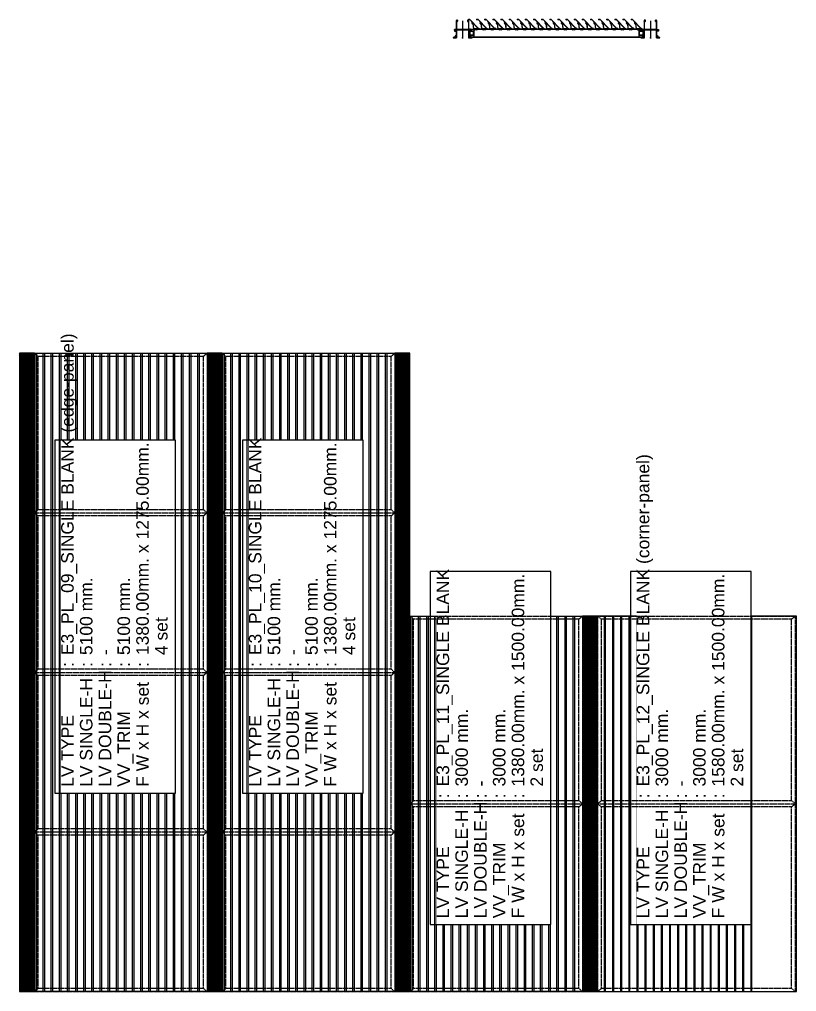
# Model space of a CAD drawing. Header units: millimetres. Extents: x -25371 to 2282244, y -90657 to 147824.
# Drawn here: x 1528975 to 1535185, y 19902 to 27669 of the extents above; entities that cross this region are included whole.
import ezdxf

# ---------------------------------------------------------------- set-up
doc = ezdxf.new("R2010")
doc.units = ezdxf.units.MM
doc.set_wipeout_variables(frame=1)
doc.linetypes.add('CENTER', pattern=[50.8, 31.75, -6.35, 6.35, -6.35])
doc.linetypes.add('TA_HL_001.00000', pattern=[6.5, 3.55, -2.95])
for name, color, linetype in [('000 - ESTIMATE_ASPG_MAIN_COLOR_6', 7, 'Continuous'), ('000 - ESTIMATE_ASPG_TEXT_COLOR_1', 7, 'Continuous'), ('000 - ESTIMATE_ASPG_WIPEOUT_', 7, 'Continuous'), ('000_AREA_ASPG_AREA_HATCH_', 7, 'Continuous'), ('000_AREA_ASPG_AREA_MAIN_COLOR_1', 7, 'Continuous'), ('010 - ASPG_ACCESSORIES_MAIN_COLOR_1', 7, 'Continuous'), ('010 - ASPG_EXTR_MAIN_COLOR_2', 7, 'Continuous'), ('010 - ASPG_EXTR_WIPEOUT_', 7, 'Continuous'), ('010 - ASPG_FASTERN_MAIN_COLOR_1', 7, 'Continuous'), ('010 - ASPG_FRAMING_CUT_COLOR_4', 7, 'Continuous'), ('010 - ASPG_FRAMING_HATCH_', 7, 'Continuous'), ('010 - ASPG_FRAMING_MAIN_COLOR_1', 7, 'Continuous'), ('010 - ASPG_FRAMING_MAIN_COLOR_2', 7, 'Continuous'), ('010 - ASPG_FRAMING_SUB_COLOR_2', 7, 'Continuous'), ('010 - ASPG_FRAMING_WIPEOUT_', 7, 'Continuous'), ('BOLT & SCREW', 7, 'Continuous')]:
    doc.layers.add(name, color=color, linetype=linetype)
for name, color, linetype, plot in [('010 - ASPG_EXTR_DEF_SUB', 7, 'Continuous', False), ('010 - ASPG_FASTERN_DEF_SUB', 7, 'Continuous', False), ('010 - ASPG_FRAMING_DEF_SUB', 7, 'Continuous', False)]:
    doc.layers.add(name, color=color, linetype=linetype, plot=plot)
doc.layers.add('12-GRID', color=7, linetype='CENTER', lineweight=13)
doc.layers.add('SCREW', color=7, linetype='Continuous', lineweight=5)
doc.styles.add('_Arial', font='arial.ttf')
pattern_1 = [(270, (1257419.24324, -520041.6224), (0.65495992507, -1.1344238721), [0.7562825814, -1.5125651628]), (30, (1257419.24324, -520041.6224), (0.65495992936, 1.1344238696), [0.7562825814, -1.5125651628]), (330, (1257419.24324, -520041.6224), (1.30991985442, -2.48e-09), [-1.5125651628, 0.7562825814])]
pattern_2 = [(315, (1257419.4929, -520021.6224), (1.3369313545, 1.3369313545), []), (45, (1257419.4929, -520021.6224), (-1.3369313545, 1.3369313545), [])]
pattern_3 = [(270, (1257419.4425, -520043.9224), (0.65495992507, -1.1344238721), [0.7562825814, -1.5125651628]), (30, (1257419.4425, -520043.9224), (0.65495992936, 1.1344238696), [0.7562825814, -1.5125651628]), (330, (1257419.4425, -520043.9224), (1.30991985442, -2.48e-09), [-1.5125651628, 0.7562825814])]
pattern_4 = [(315, (1257419.1929, -520023.9224), (1.3369313545, 1.3369313545), []), (45, (1257419.1929, -520023.9224), (-1.3369313545, 1.3369313545), [])]

# ---------------------------------------------------------------- blocks, each defined once
blk = doc.blocks.new('*U238')
at = {"color": 7}
blk.add_wipeout([(50, 0), (1650, 0), (1650, 3000), (50, 3000)], dxfattribs=at).dxf.layer = '010 - ASPG_EXTR_WIPEOUT_'
at = {"layer": '010 - ASPG_EXTR_MAIN_COLOR_2', "color": 7}
for points in [[(113.5, 0), (123.8, 0), (123.8, 3000), (113.5, 3000)], [(178.5, 0), (188.8, 0), (188.8, 3000), (178.5, 3000)], [(243.5, 0), (253.8, 0), (253.8, 3000), (243.5, 3000)], [(308.5, 0), (318.8, 0), (318.8, 3000), (308.5, 3000)], [(373.5, 0), (383.8, 0), (383.8, 3000), (373.5, 3000)], [(438.5, 0), (448.8, 0), (448.8, 3000), (438.5, 3000)], [(503.5, 0), (513.8, 0), (513.8, 3000), (503.5, 3000)], [(568.5, 0), (578.8, 0), (578.8, 3000), (568.5, 3000)], [(633.5, 0), (643.8, 0), (643.8, 3000), (633.5, 3000)], [(698.5, 0), (708.8, 0), (708.8, 3000), (698.5, 3000)], [(763.5, 0), (773.8, 0), (773.8, 3000), (763.5, 3000)], [(828.5, 0), (838.8, 0), (838.8, 3000), (828.5, 3000)], [(893.5, 0), (903.8, 0), (903.8, 3000), (893.5, 3000)], [(958.5, 0), (968.8, 0), (968.8, 3000), (958.5, 3000)], [(1023.5, 0), (1033.8, 0), (1033.8, 3000), (1023.5, 3000)], [(1088.5, 0), (1098.8, 0), (1098.8, 3000), (1088.5, 3000)], [(1153.5, 0), (1163.8, 0), (1163.8, 3000), (1153.5, 3000)], [(1218.5, 0), (1228.8, 0), (1228.8, 3000), (1218.5, 3000)], [(1283.5, 0), (1293.8, 0), (1293.8, 3000), (1283.5, 3000)]]:
    blk.add_lwpolyline(points, close=True, dxfattribs=at)
at = {"layer": '010 - ASPG_FRAMING_SUB_COLOR_2', "color": 7}
blk.add_lwpolyline([(50, 0), (1650, 0), (1650, 3000), (50, 3000)], close=True, dxfattribs=at)
at = {"color": 7}
blk.add_wipeout([(-50, 0), (50, 0), (50, 3000), (-50, 3000)], dxfattribs=at).dxf.layer = '010 - ASPG_EXTR_WIPEOUT_'
at = {"layer": '010 - ASPG_EXTR_MAIN_COLOR_2', "color": 7}
blk.add_lwpolyline([(48.5, 0), (58.8, 0), (58.8, 3000), (48.5, 3000)], close=True, dxfattribs=at)
at = {"layer": '010 - ASPG_FRAMING_MAIN_COLOR_1', "color": 7}
for points in [[(-50, 0), (-40, 0), (-40, 3000), (-50, 3000)], [(40, 0), (50, 0), (50, 3000), (40, 3000)]]:
    blk.add_lwpolyline(points, close=True, dxfattribs=at)
at = {"layer": '010 - ASPG_FRAMING_SUB_COLOR_2', "color": 7}
blk.add_lwpolyline([(-50, 0), (50, 0), (50, 3000), (-50, 3000)], close=True, dxfattribs=at)
blk = doc.blocks.new('*U278')
at = {"layer": '010 - ASPG_FRAMING_MAIN_COLOR_1', "color": 7, "linetype": 'ByBlock'}
for points in [[(0, 0), (0, 1580), (25, 1550), (25, 30), (0, 0)], [(1500, 1580), (0, 1580), (25, 1550), (1475, 1550)], [(1500, 0), (1500, 1580), (1475, 1550), (1475, 30), (1500, 0)], [(25, 30), (1475, 30), (1500, 0), (0, 0), (25, 30)]]:
    blk.add_lwpolyline(points, close=True, dxfattribs=at)
blk = doc.blocks.new('*U2483')
at = {"layer": '12-GRID', "color": 7, "linetype": 'CENTER'}
for p, q in [((0, -6.2), (0, 2.2)), ((-4.2, -2), (4.2, -2))]:
    blk.add_line(p, q, dxfattribs=at)
at = {"layer": 'BOLT & SCREW', "color": 7}
for p, q in [((-0.6, -1.8), (-1.8, -1.6)), ((-0.6, -2.2), (-1.8, -2.4)), ((-0.5, -1.8), (-0.9, -1.6)), ((-0.5, -2.2), (-0.9, -2.4)), ((-0.2, -1.4), (-0.4, -0.2)), ((-0.2, -1.5), (-0.4, -1.1)), ((-0.2, -2.5), (-0.4, -2.9)), ((-0.2, -2.6), (-0.4, -3.8)), ((0.2, -1.4), (0.4, -0.2)), ((0.2, -1.5), (0.4, -1.1)), ((0.4, -2.9), (0.2, -2.5)), ((0.2, -2.6), (0.4, -3.8)), ((0.5, -1.8), (0.9, -1.6)), ((0.5, -2.2), (0.9, -2.4)), ((0.6, -1.8), (1.8, -1.6)), ((0.6, -2.2), (1.8, -2.4))]:
    blk.add_line(p, q, dxfattribs=at)
for points in [[(-1.8, -1.6), (-0.9, -1.6, 0.414214), (-0.4, -1.1), (-0.4, -0.2), (0.4, -0.2), (0.4, -1.1, 0.414214), (0.9, -1.6), (1.8, -1.6), (1.8, -2.4), (0.9, -2.4, 0.414214), (0.4, -2.9), (0.4, -3.8), (-0.4, -3.8), (-0.4, -2.9, 0.414214), (-0.9, -2.4), (-1.8, -2.4)], [(0.2, -2.5, -0.414214), (0.5, -2.2), (0.6, -2.2), (0.6, -1.8), (0.5, -1.8, -0.414214), (0.2, -1.5), (0.2, -1.4), (-0.2, -1.4), (-0.2, -1.5, -0.414214), (-0.5, -1.8), (-0.6, -1.8), (-0.6, -2.2), (-0.5, -2.2, -0.414214), (-0.2, -2.5), (-0.2, -2.6), (0.2, -2.6)]]:
    blk.add_lwpolyline(points, format="xyb", close=True, dxfattribs=at)
blk.add_circle((0, -2), 3.5, dxfattribs=at)
blk = doc.blocks.new('000_ASPG_TYP_FILES_20260218-010703_FRAME_EXTR_')
at = {"layer": '010 - ASPG_FRAMING_HATCH_'}
h = blk.add_hatch(dxfattribs=at)
h.set_pattern_fill('ANSI32', scale=0.1, angle=180)
edge = h.paths.add_edge_path()
edge.add_line((2, 16), (2, 2))
edge.add_line((2, 2), (39.7, 2))
edge.add_arc((39.7, 1.7), 0.3, 0, 90, ccw=False)
edge.add_line((40, 1.7), (40, 0.3))
edge.add_arc((39.7, 0.3), 0.3, -90, 0, ccw=False)
edge.add_line((39.7, 0), (0.3, 0))
edge.add_arc((0.3, 0.3), 0.3, 180, 270, ccw=False)
edge.add_line((0, 0.3), (0, 17.7))
edge.add_arc((0.3, 17.7), 0.3, 90, 180, ccw=False)
edge.add_line((0.3, 18), (22.6, 18))
edge.add_arc((22.6, 18.5), 0.5, 270, 380.20955)
edge.add_arc((26.2, 19.8), 3.35, 182.06379, 200.20955, ccw=False)
edge.add_arc((23.6, 19.7), 0.76, 2.06379, 182.06379, ccw=False)
edge.add_arc((26.2, 19.8), 1.83, 182.06379, 447.93621)
edge.add_arc((26.3, 22.4), 0.76, 87.93621, 267.93621, ccw=False)
edge.add_arc((26.2, 19.8), 3.35, 69.79045, 87.93621, ccw=False)
edge.add_arc((27.5, 23.4), 0.5, 249.79045, 360)
edge.add_line((28, 23.4), (28, 26.7))
edge.add_line((28, 26.7), (28.5, 27.2))
edge.add_line((28.5, 27.2), (28, 27.7))
edge.add_line((28, 27.7), (28, 38.6))
edge.add_line((28, 38.6), (28.5, 39.1))
edge.add_line((28.5, 39.1), (28, 39.6))
edge.add_line((28, 39.6), (28, 42.9))
edge.add_arc((27.5, 42.9), 0.5, 0, 110.20955)
edge.add_arc((26.2, 46.5), 3.35, 272.06379, 290.20955, ccw=False)
edge.add_arc((26.3, 43.9), 0.76, 92.06379, 272.06379, ccw=False)
edge.add_arc((26.2, 46.5), 1.83, 272.06379, 537.93621)
edge.add_arc((23.6, 46.6), 0.76, 177.93621, 357.93621, ccw=False)
edge.add_arc((26.2, 46.5), 3.35, 159.79045, 177.93621, ccw=False)
edge.add_arc((22.6, 47.8), 0.5, 339.79045, 450)
edge.add_line((22.6, 48.3), (0.3, 48.3))
edge.add_arc((0.3, 48.6), 0.3, 180, 270, ccw=False)
edge.add_line((0, 48.6), (0, 60))
edge.add_arc((0.3, 60), 0.3, 90, 180, ccw=False)
edge.add_line((0.3, 60.3), (5, 60.3))
edge.add_line((5, 60.3), (5, 65))
edge.add_arc((5.3, 65), 0.3, 90, 180, ccw=False)
edge.add_line((5.3, 65.3), (30, 65.3))
edge.add_line((30, 65.3), (30, 63.6))
edge.add_arc((29.7, 63.6), 0.3, -90, 0, ccw=False)
edge.add_line((29.7, 63.3), (7.3, 63.3))
edge.add_arc((7.3, 63), 0.3, 90, 180)
edge.add_line((7, 63), (7, 58.3))
edge.add_line((7, 58.3), (2.3, 58.3))
edge.add_arc((2.3, 58), 0.3, 90, 180)
edge.add_line((2, 58), (2, 50.6))
edge.add_arc((2.3, 50.6), 0.3, 180, 270)
edge.add_line((2.3, 50.3), (29.7, 50.3))
edge.add_arc((29.7, 50), 0.3, 0, 90, ccw=False)
edge.add_line((30, 50), (30, 26.7))
edge.add_line((30, 26.7), (30, 16.3))
edge.add_arc((29.7, 16.3), 0.3, -90, 0, ccw=False)
edge.add_line((29.7, 16), (2, 16))
at = {"layer": '010 - ASPG_FRAMING_CUT_COLOR_4', "color": 7}
blk.add_lwpolyline([(2, 16), (2, 2), (39.7, 2, -0.414214), (40, 1.7), (40, 0.3, -0.414214), (39.7, 0), (0.3, 0, -0.414214), (0, 0.3), (0, 17.7, -0.414214), (0.3, 18), (22.6, 18, 0.52173), (23, 18.7, -0.079342), (22.8, 19.7, -1), (24.3, 19.8, 2.296346), (26.2, 21.7, -1), (26.3, 23.2, -0.079342), (27.3, 23, 0.52173), (28, 23.4), (28, 26.7), (28.5, 27.2), (28, 27.7), (28, 38.6), (28.5, 39.1), (28, 39.6), (28, 42.9, 0.52173), (27.3, 43.3, -0.079342), (26.3, 43.1, -1), (26.2, 44.6, 2.296346), (24.3, 46.5, -1), (22.8, 46.6, -0.079342), (23, 47.6, 0.52173), (22.6, 48.3), (0.3, 48.3, -0.414214), (0, 48.6), (0, 60, -0.414214), (0.3, 60.3), (5, 60.3), (5, 65, -0.414214), (5.3, 65.3), (30, 65.3), (30, 63.6, -0.414214), (29.7, 63.3), (7.3, 63.3, 0.414214), (7, 63), (7, 58.3), (2.3, 58.3, 0.414214), (2, 58), (2, 50.6, 0.414214), (2.3, 50.3), (29.7, 50.3, -0.414214), (30, 50), (30, 26.7), (30, 16.3, -0.414214), (29.7, 16)], format="xyb", close=True, dxfattribs=at)
at = {"color": 7}
for p in [(26.2, 48.5), (26.2, 21.8)]:
    blk.add_blockref('*U2483', p, dxfattribs=at)
blk = doc.blocks.new('*U2490')
at = {"layer": '010 - ASPG_FRAMING_HATCH_', "transparency": 33554585}
h = blk.add_hatch(dxfattribs=at)
h.set_pattern_fill('ANSI32', scale=0.25)
edge = h.paths.add_edge_path()
edge.add_line((2, -50), (2, -75))
edge.add_line((2, -75), (0, -75))
edge.add_line((0, -75), (0, -49))
edge.add_arc((1, -49), 1, 90, 180, ccw=False)
edge.add_line((1, -48), (63, -48))
edge.add_arc((63, -47), 1, 270, 360)
edge.add_line((64, -47), (64, 47))
edge.add_arc((63, 47), 1, 0, 90)
edge.add_line((63, 48), (1, 48))
edge.add_arc((1, 49), 1, 180, 270, ccw=False)
edge.add_line((0, 49), (0, 75))
edge.add_line((0, 75), (2, 75))
edge.add_line((2, 75), (2, 50))
edge.add_line((2, 50), (141, 50))
edge.add_line((141, 50), (141, 41))
edge.add_arc((140, 41), 1, 270, 360, ccw=False)
edge.add_line((140, 40), (132, 40))
edge.add_arc((132, 41), 1, 180, 270, ccw=False)
edge.add_line((131, 41), (131, 47))
edge.add_arc((130, 47), 1, 0, 90)
edge.add_line((130, 48), (67, 48))
edge.add_arc((67, 47), 1, 90, 180)
edge.add_line((66, 47), (66, -47))
edge.add_arc((67, -47), 1, 180, 270)
edge.add_line((67, -48), (130, -48))
edge.add_arc((130, -47), 1, 270, 360)
edge.add_line((131, -47), (131, -41))
edge.add_arc((132, -41), 1, 90, 180, ccw=False)
edge.add_line((132, -40), (140, -40))
edge.add_arc((140, -41), 1, 0, 90, ccw=False)
edge.add_line((141, -41), (141, -50))
edge.add_line((141, -50), (2, -50))
h.paths.add_polyline_path([(139, 48), (139, 42), (133, 42), (133, 48)], flags=16)
h.paths.add_polyline_path([(139, -48), (139, -42), (133, -42), (133, -48)], flags=16)
at = {"layer": '010 - ASPG_FRAMING_HATCH_'}
h = blk.add_hatch(dxfattribs=at)
h.set_pattern_fill('ANSI37', scale=0.595498, angle=-90)
h.set_pattern_definition(pattern_4)
edge = h.paths.add_edge_path()
edge.add_ellipse((11.5, 55), major_axis=(0, -5), ratio=0.644482, start_angle=180, end_angle=360, ccw=False)
edge.add_line((11.5, 60), (2, 60))
edge.add_arc((-7.9, 55), 11.1, -26.79627, 26.79627, ccw=False)
edge.add_line((2, 50), (11.5, 50))
h = blk.add_hatch(dxfattribs=at)
h.set_pattern_fill('HONEY', scale=0.238199, angle=-90)
h.set_pattern_definition(pattern_3)
edge = h.paths.add_edge_path()
edge.add_ellipse((11.8, 55), major_axis=(0, -5), ratio=0.644482, start_angle=0, end_angle=360, ccw=False)
h = blk.add_hatch(dxfattribs=at)
h.set_pattern_fill('HONEY', scale=0.238199, angle=-90)
h.set_pattern_definition(pattern_1)
edge = h.paths.add_edge_path()
edge.add_ellipse((57.5, 55), major_axis=(0, -5), ratio=0.644482, start_angle=0, end_angle=360)
h = blk.add_hatch(dxfattribs=at)
h.set_pattern_fill('ANSI37', scale=0.595498, angle=-90)
h.set_pattern_definition(pattern_2)
edge = h.paths.add_edge_path()
edge.add_ellipse((57.8, 55), major_axis=(0, -5), ratio=0.644482, start_angle=0, end_angle=180)
edge.add_line((57.8, 60), (62, 60))
edge.add_arc((62, 60.3), 0.3, -90, 0)
edge.add_line((62.3, 60.3), (62.3, 61))
edge.add_line((62.3, 61), (61.8, 61.5))
edge.add_line((61.8, 61.5), (62.3, 62))
edge.add_line((62.3, 62), (61.8, 62.5))
edge.add_line((61.8, 62.5), (62.3, 63))
edge.add_line((62.3, 63), (61.8, 63.5))
edge.add_line((61.8, 63.5), (62.3, 64))
edge.add_line((62.3, 64), (62.3, 65))
edge.add_line((62.3, 65), (63.3, 65))
edge.add_line((63.3, 65), (63.8, 65.5))
edge.add_line((63.8, 65.5), (64.3, 65))
edge.add_line((64.3, 65), (64.8, 65.5))
edge.add_line((64.8, 65.5), (65.3, 65))
edge.add_line((65.3, 65), (65.8, 65.5))
edge.add_line((65.8, 65.5), (66.3, 65))
edge.add_line((66.3, 65), (67, 65))
edge.add_arc((67, 65.3), 0.3, -90, 0)
edge.add_line((67.3, 65.3), (67.3, 60))
edge.add_arc((77.2, 55), 11.1, 153.20373, 206.79627)
edge.add_line((67.3, 50), (57.8, 50))
h = blk.add_hatch(dxfattribs=at)
h.set_pattern_fill('ANSI37', scale=0.595498, angle=-90)
h.set_pattern_definition(pattern_4)
edge = h.paths.add_edge_path()
edge.add_ellipse((11.5, -55), major_axis=(0, 5), ratio=0.644482, start_angle=0, end_angle=180)
edge.add_line((11.5, -60), (2, -60))
edge.add_arc((-7.9, -55), 11.1, 333.20373, 386.79627)
edge.add_line((2, -50), (11.5, -50))
h = blk.add_hatch(dxfattribs=at)
h.set_pattern_fill('HONEY', scale=0.238199, angle=-90)
h.set_pattern_definition(pattern_3)
edge = h.paths.add_edge_path()
edge.add_ellipse((11.8, -55), major_axis=(0, 5), ratio=0.644482, start_angle=0, end_angle=360)
h = blk.add_hatch(dxfattribs=at)
h.set_pattern_fill('HONEY', scale=0.238199, angle=-90)
h.set_pattern_definition(pattern_1)
edge = h.paths.add_edge_path()
edge.add_ellipse((57.5, -55), major_axis=(0, 5), ratio=0.644482, start_angle=0, end_angle=360, ccw=False)
h = blk.add_hatch(dxfattribs=at)
h.set_pattern_fill('ANSI37', scale=0.595498, angle=-90)
h.set_pattern_definition(pattern_2)
edge = h.paths.add_edge_path()
edge.add_ellipse((57.8, -55), major_axis=(0, 5), ratio=0.644482, start_angle=180, end_angle=360, ccw=False)
edge.add_line((57.8, -60), (62, -60))
edge.add_arc((62, -60.3), 0.3, 360, 450, ccw=False)
edge.add_line((62.3, -60.3), (62.3, -61))
edge.add_line((62.3, -61), (61.8, -61.5))
edge.add_line((61.8, -61.5), (62.3, -62))
edge.add_line((62.3, -62), (61.8, -62.5))
edge.add_line((61.8, -62.5), (62.3, -63))
edge.add_line((62.3, -63), (61.8, -63.5))
edge.add_line((61.8, -63.5), (62.3, -64))
edge.add_line((62.3, -64), (62.3, -65))
edge.add_line((62.3, -65), (63.3, -65))
edge.add_line((63.3, -65), (63.8, -65.5))
edge.add_line((63.8, -65.5), (64.3, -65))
edge.add_line((64.3, -65), (64.8, -65.5))
edge.add_line((64.8, -65.5), (65.3, -65))
edge.add_line((65.3, -65), (65.8, -65.5))
edge.add_line((65.8, -65.5), (66.3, -65))
edge.add_line((66.3, -65), (67, -65))
edge.add_arc((67, -65.3), 0.3, 360, 450, ccw=False)
edge.add_line((67.3, -65.3), (67.3, -60))
edge.add_arc((77.2, -55), 11.1, 153.20373, 206.79627, ccw=False)
edge.add_line((67.3, -50), (57.8, -50))
at = {"layer": '010 - ASPG_FASTERN_DEF_SUB', "color": 7}
blk.add_point((0, 0), dxfattribs=at)
at = {"layer": '010 - ASPG_FRAMING_CUT_COLOR_4', "color": 7}
blk.add_lwpolyline([(2, -50), (2, -75), (0, -75), (0, -49, -0.414214), (1, -48), (63, -48, 0.414214), (64, -47), (64, 47, 0.414214), (63, 48), (1, 48, -0.414214), (0, 49), (0, 75), (2, 75), (2, 50), (141, 50), (141, 41, -0.414214), (140, 40), (132, 40, -0.414214), (131, 41), (131, 47, 0.414214), (130, 48), (67, 48, 0.414214), (66, 47), (66, -47, 0.414214), (67, -48), (130, -48, 0.414214), (131, -47), (131, -41, -0.414214), (132, -40), (140, -40, -0.414214), (141, -41), (141, -50)], format="xyb", close=True, dxfattribs=at)
for points in [[(139, 48), (139, 42), (133, 42), (133, 48)], [(139, -48), (139, -42), (133, -42), (133, -48)]]:
    blk.add_lwpolyline(points, close=True, dxfattribs=at)
at = {"layer": '010 - ASPG_FRAMING_DEF_SUB', "color": 7, "transparency": 33554508}
blk.add_line((136.5, 0), (-4.5, 0), dxfattribs=at)
at = {"layer": '010 - ASPG_FRAMING_DEF_SUB', "color": 7, "transparency": 33554457}
for points in [[(2, 50), (15, 50), (15, 60), (2, 60)], [(54.3, 50), (67.3, 50), (67.3, 65.5), (54.3, 65.5)], [(2, -50), (15, -50), (15, -60), (2, -60)], [(54.3, -50), (67.3, -50), (67.3, -65.5), (54.3, -65.5)]]:
    blk.add_lwpolyline(points, close=True, dxfattribs=at)
at = {"layer": '010 - ASPG_FRAMING_SUB_COLOR_2', "color": 7}
for points in [[(11.8, 50), (2, 50, 0.238199), (2, 60), (11.8, 60)], [(57.5, 50), (67.3, 50, -0.238199), (67.3, 60), (67.3, 65.3, -0.414214), (67, 65), (66.3, 65), (65.8, 65.5), (65.3, 65), (64.8, 65.5), (64.3, 65), (63.8, 65.5), (63.3, 65), (62.3, 65), (62.3, 64), (61.8, 63.5), (62.3, 63), (61.8, 62.5), (62.3, 62), (61.8, 61.5), (62.3, 61), (62.3, 60.3, -0.414214), (62, 60), (57.5, 60)], [(11.8, -50), (2, -50, -0.238199), (2, -60), (11.8, -60)], [(57.5, -50), (67.3, -50, 0.238199), (67.3, -60), (67.3, -65.3, 0.414214), (67, -65), (66.3, -65), (65.8, -65.5), (65.3, -65), (64.8, -65.5), (64.3, -65), (63.8, -65.5), (63.3, -65), (62.3, -65), (62.3, -64), (61.8, -63.5), (62.3, -63), (61.8, -62.5), (62.3, -62), (61.8, -61.5), (62.3, -61), (62.3, -60.3, 0.414214), (62, -60), (57.5, -60)]]:
    blk.add_lwpolyline(points, format="xyb", dxfattribs=at)
at = {"layer": '010 - ASPG_FRAMING_SUB_COLOR_2', "color": 7, "extrusion": (0, 0, -1)}
for centre, major_axis in [((11.8, 55), (0, -5)), ((57.5, -55), (0, 5))]:
    blk.add_ellipse(centre, major_axis=major_axis, ratio=0.644482, dxfattribs=at)
at = {"layer": '010 - ASPG_FRAMING_SUB_COLOR_2', "color": 7}
for centre, major_axis in [((57.5, 55), (0, -5)), ((11.8, -55), (0, 5))]:
    blk.add_ellipse(centre, major_axis=major_axis, ratio=0.644482, dxfattribs=at)
blk = doc.blocks.new('PZG35-9D5')
at = {"layer": '010 - ASPG_FASTERN_MAIN_COLOR_1', "color": 7}
for p, q in [((-1.4, 0), (-1.4, -1.1)), ((0, 3.7), (0, -10.5)), ((1.4, 0), (1.4, -0.6)), ((-1.9, -1.4), (1.9, -0.9)), ((-1.9, -1.4), (-1.4, -1.1)), ((-1.9, -1.4), (-1.4, -1.7)), ((-1.9, -2.7), (1.9, -2.2)), ((-1.9, -2.7), (-1.4, -2.4)), ((-1.9, -2.7), (-1.4, -3)), ((-1.9, -4), (-1.4, -3.7)), ((-1.9, -4), (-1, -3.9)), ((-1.9, -4), (-1.4, -4.3)), ((-1.4, -1.1), (1.4, -0.6)), ((-1.4, -1.7), (1.4, -1.2)), ((-1.4, -1.7), (-1.4, -2.4)), ((-1.4, -2.4), (1.4, -1.9)), ((-1.4, -3), (1.4, -2.5)), ((-1.4, -3), (-1.4, -3.7)), ((-1.4, -3.7), (-0.8, -3.6)), ((-1.4, -4.3), (-1.4, -8.1)), ((-1.4, -4.3), (-1.2, -4.3)), ((0, -9.5), (-1.4, -8.1)), ((0, -9.5), (1.4, -8.1)), ((0.6, -3.3), (1.4, -3.2)), ((0.7, -3.7), (1.9, -3.5)), ((0.7, -3.9), (1.4, -3.8)), ((0.7, -4.6), (1.4, -4.5)), ((0.7, -5), (1.9, -4.8)), ((0.7, -5.2), (1.4, -5.1)), ((1.9, -0.9), (1.4, -0.6)), ((1.9, -0.9), (1.4, -1.2)), ((1.4, -1.2), (1.4, -1.9)), ((1.9, -2.2), (1.4, -1.9)), ((1.9, -2.2), (1.4, -2.5)), ((1.4, -2.5), (1.4, -3.2)), ((1.9, -3.5), (1.4, -3.2)), ((1.9, -3.5), (1.4, -3.8)), ((1.4, -3.8), (1.4, -4.5)), ((1.9, -4.8), (1.4, -4.5)), ((1.9, -4.8), (1.4, -5.1)), ((1.4, -5.1), (1.4, -8.1))]:
    blk.add_line(p, q, dxfattribs=at)
blk.add_lwpolyline([(0, -9.5), (0.7, -5.2), (0.7, -3.6, 0.417657), (0.4, -3.3, 0.108102), (-0.8, -3.6), (-1.4, -4.7)], format="xyb", dxfattribs=at)
blk = doc.blocks.new('*U2484')
at = {"layer": 'SCREW', "color": 7}
blk.add_lwpolyline([(3, 1.8, 0.09906), (0.8, 2.5), (0.8, 2.3), (-0.8, 2.3), (-0.8, 2.5, 0.09906), (-3, 1.8, 0.266588), (-3.5, 1), (-3.5, 0.2, 0.414214), (-3.3, 0), (3.3, 0, 0.414214), (3.5, 0.2), (3.5, 1, 0.266588)], format="xyb", close=True, dxfattribs=at)
blk.add_blockref('PZG35-9D5', (0, 0), dxfattribs=at)
blk = doc.blocks.new('*U2491')
at = {"color": 7}
blk.add_point((0, 0), dxfattribs=at)
at = {"layer": '010 - ASPG_ACCESSORIES_MAIN_COLOR_1', "color": 7}
blk.add_lwpolyline([(-39.7, -0.6, 0.414214), (-40, -0.9), (-40, -7.4, 0.57735), (-39.7, -7.6), (-36.6, -5.8, 0.767327), (-36.8, -5.3), (-37.9, -5.3, -0.414214), (-38.2, -5), (-38.2, -2.8, -0.414214), (-38, -2.6), (-32.2, -2.6, -0.388879), (-32, -2.8), (-31.8, -4.3, 0.388879), (-31.3, -4.8), (-30.3, -4.8, 0.414214), (-30, -4.5), (-30, -2.9, -0.414214), (-29.7, -2.6), (0.4, -2.6, -0.378969), (3.4, -5.2), (8, -42.5, 0.446593), (11.6, -45.1, -0.489802), (16.1, -48.7), (16.1, -49.4, -0.18248), (15.8, -50, -0.267949), (15.3, -50.2, 1.122115), (15.1, -52.3, 0.405004), (18.1, -49.4), (18.1, -48.7, 0.489805), (11.2, -43.1, -0.446597), (9.9, -42.3), (4.9, -0.8, 0.364176), (4.6, -0.6)], format="xyb", close=True, dxfattribs=at)
at = {"layer": '010 - ASPG_EXTR_DEF_SUB', "color": 7}
for p in [(-40, -0.5), (43.4, -76.9), (43.4, -77.5)]:
    blk.add_point(p, dxfattribs=at)
at = {"layer": '010 - ASPG_EXTR_MAIN_COLOR_2', "color": 7}
blk.add_lwpolyline([(11.4, -48.2), (11.5, -47.4), (12.2, -47.6), (12.3, -46.8, -0.535538), (14.2, -49.2, 0.991572), (15.7, -49.6, 1.157025), (8.8, -48.8, -0.688558), (8.3, -49), (-17.1, -22.2), (-32.3, -6.1), (-32.3, -2.9, 0.414312), (-32.6, -2.6), (-37.5, -2.6, 0.414116), (-37.8, -2.9), (-37.8, -4.3, 0.414214), (-37.5, -4.6), (-36, -4.6, -0.205895), (-35.8, -4.7), (33.2, -77.5), (43.1, -77.5, 0.668179), (43.4, -77), (40.5, -74.2, 0.668179), (40, -74.4), (40, -76), (33.9, -76), (11.9, -52.8, -0.558354), (12.1, -52, 0.766275), (12, -50.4, -0.438583), (10.7, -48.1)], format="xyb", close=True, dxfattribs=at)
at = {"layer": 'SCREW', "color": 7, "rotation": 180}
for p in [(-21.6, -2.5), (-8.2, -2.5)]:
    blk.add_blockref('*U2484', p, dxfattribs=at)
blk = doc.blocks.new('*U336')
at = {"color": 7}
blk.add_wipeout([(1440, 4), (60, 4), (60, 69.3), (1440, 69.3)], dxfattribs=at).dxf.layer = '010 - ASPG_FRAMING_WIPEOUT_'
blk.add_point((60, 69.5), dxfattribs=at)
at = {"layer": '010 - ASPG_FRAMING_MAIN_COLOR_2', "color": 7}
blk.add_lwpolyline([(1410, 69.3), (90, 69.3), (90, 6), (1410, 6)], close=True, dxfattribs=at)
at = {"layer": '010 - ASPG_FRAMING_SUB_COLOR_2', "color": 7}
for points in [[(1440, 4), (60, 4), (60, 69.3), (1440, 69.3)], [(60, 2), (60, 4), (1440, 4), (1440, 2)]]:
    blk.add_lwpolyline(points, close=True, dxfattribs=at)
at = {"color": 7, "transparency": 33554559, "xscale": -1, "rotation": 270}
for p in [(0, 0), (1500, 0)]:
    blk.add_blockref('*U2490', p, dxfattribs=at)
at = {"color": 7, "rotation": 180}
for p in [(91.8, 69.3), (156.8, 69.3), (221.8, 69.3), (286.8, 69.3), (351.8, 69.3), (416.8, 69.3), (481.8, 69.3), (546.8, 69.3), (611.8, 69.3), (676.8, 69.3), (741.8, 69.3), (806.8, 69.3), (871.8, 69.3), (936.8, 69.3), (1001.8, 69.3), (1066.8, 69.3), (1131.8, 69.3), (1196.8, 69.3), (1261.8, 69.3), (1326.8, 69.3), (1391.8, 69.3)]:
    blk.add_blockref('*U2491', p, dxfattribs=at)
at = {"color": 7}
blk.add_blockref('000_ASPG_TYP_FILES_20260218-010703_FRAME_EXTR_', (60, 4), dxfattribs=at)
at = {"color": 7, "xscale": -1}
blk.add_blockref('000_ASPG_TYP_FILES_20260218-010703_FRAME_EXTR_', (1440, 4), dxfattribs=at)
blk = doc.blocks.new('*U262')
at = {"color": 7}
blk.add_wipeout([(50, 0), (1450, 0), (1450, 3000), (50, 3000)], dxfattribs=at).dxf.layer = '010 - ASPG_EXTR_WIPEOUT_'
at = {"layer": '010 - ASPG_EXTR_MAIN_COLOR_2', "color": 7}
for points in [[(125, 0), (135.2, 0), (135.2, 3000), (125, 3000)], [(190, 0), (200.2, 0), (200.2, 3000), (190, 3000)], [(255, 0), (265.2, 0), (265.2, 3000), (255, 3000)], [(320, 0), (330.2, 0), (330.2, 3000), (320, 3000)], [(385, 0), (395.2, 0), (395.2, 3000), (385, 3000)], [(450, 0), (460.2, 0), (460.2, 3000), (450, 3000)], [(515, 0), (525.2, 0), (525.2, 3000), (515, 3000)], [(580, 0), (590.2, 0), (590.2, 3000), (580, 3000)], [(645, 0), (655.2, 0), (655.2, 3000), (645, 3000)], [(710, 0), (720.2, 0), (720.2, 3000), (710, 3000)], [(775, 0), (785.2, 0), (785.2, 3000), (775, 3000)], [(840, 0), (850.2, 0), (850.2, 3000), (840, 3000)], [(905, 0), (915.2, 0), (915.2, 3000), (905, 3000)], [(970, 0), (980.2, 0), (980.2, 3000), (970, 3000)], [(1035, 0), (1045.2, 0), (1045.2, 3000), (1035, 3000)], [(1100, 0), (1110.2, 0), (1110.2, 3000), (1100, 3000)], [(1165, 0), (1175.2, 0), (1175.2, 3000), (1165, 3000)], [(1230, 0), (1240.2, 0), (1240.2, 3000), (1230, 3000)], [(1295, 0), (1305.2, 0), (1305.2, 3000), (1295, 3000)], [(1360, 0), (1370.2, 0), (1370.2, 3000), (1360, 3000)]]:
    blk.add_lwpolyline(points, close=True, dxfattribs=at)
at = {"layer": '010 - ASPG_FRAMING_SUB_COLOR_2', "color": 7}
blk.add_lwpolyline([(50, 0), (1450, 0), (1450, 3000), (50, 3000)], close=True, dxfattribs=at)
at = {"color": 7}
for points in [[(-50, 0), (50, 0), (50, 3000), (-50, 3000)], [(1450, 0), (1550, 0), (1550, 3000), (1450, 3000)]]:
    blk.add_wipeout(points, dxfattribs=at).dxf.layer = '010 - ASPG_EXTR_WIPEOUT_'
at = {"layer": '010 - ASPG_EXTR_MAIN_COLOR_2', "color": 7}
blk.add_lwpolyline([(1425, 0), (1435.2, 0), (1435.2, 3000), (1425, 3000)], close=True, dxfattribs=at)
at = {"layer": '010 - ASPG_FRAMING_MAIN_COLOR_1', "color": 7}
for points in [[(-50, 0), (-40, 0), (-40, 3000), (-50, 3000)], [(40, 0), (50, 0), (50, 3000), (40, 3000)], [(1450, 0), (1460, 0), (1460, 3000), (1450, 3000)], [(1540, 0), (1550, 0), (1550, 3000), (1540, 3000)]]:
    blk.add_lwpolyline(points, close=True, dxfattribs=at)
at = {"layer": '010 - ASPG_FRAMING_SUB_COLOR_2', "color": 7}
for points in [[(-50, 0), (50, 0), (50, 3000), (-50, 3000)], [(1450, 0), (1550, 0), (1550, 3000), (1450, 3000)]]:
    blk.add_lwpolyline(points, close=True, dxfattribs=at)
blk = doc.blocks.new('*U263')
at = {"color": 7}
blk.add_wipeout([(50, 0), (1450, 0), (1450, 5100), (50, 5100)], dxfattribs=at).dxf.layer = '010 - ASPG_EXTR_WIPEOUT_'
at = {"layer": '010 - ASPG_EXTR_MAIN_COLOR_2', "color": 7}
for points in [[(125, 0), (135.2, 0), (135.2, 5100), (125, 5100)], [(190, 0), (200.2, 0), (200.2, 5100), (190, 5100)], [(255, 0), (265.2, 0), (265.2, 5100), (255, 5100)], [(320, 0), (330.2, 0), (330.2, 5100), (320, 5100)], [(385, 0), (395.2, 0), (395.2, 5100), (385, 5100)], [(450, 0), (460.2, 0), (460.2, 5100), (450, 5100)], [(515, 0), (525.2, 0), (525.2, 5100), (515, 5100)], [(580, 0), (590.2, 0), (590.2, 5100), (580, 5100)], [(645, 0), (655.2, 0), (655.2, 5100), (645, 5100)], [(710, 0), (720.2, 0), (720.2, 5100), (710, 5100)], [(775, 0), (785.2, 0), (785.2, 5100), (775, 5100)], [(840, 0), (850.2, 0), (850.2, 5100), (840, 5100)], [(905, 0), (915.2, 0), (915.2, 5100), (905, 5100)], [(970, 0), (980.2, 0), (980.2, 5100), (970, 5100)], [(1035, 0), (1045.2, 0), (1045.2, 5100), (1035, 5100)], [(1100, 0), (1110.2, 0), (1110.2, 5100), (1100, 5100)], [(1165, 0), (1175.2, 0), (1175.2, 5100), (1165, 5100)], [(1230, 0), (1240.2, 0), (1240.2, 5100), (1230, 5100)], [(1295, 0), (1305.2, 0), (1305.2, 5100), (1295, 5100)], [(1360, 0), (1370.2, 0), (1370.2, 5100), (1360, 5100)]]:
    blk.add_lwpolyline(points, close=True, dxfattribs=at)
at = {"layer": '010 - ASPG_FRAMING_SUB_COLOR_2', "color": 7}
blk.add_lwpolyline([(50, 0), (1450, 0), (1450, 5100), (50, 5100)], close=True, dxfattribs=at)
at = {"color": 7}
for points in [[(-50, 0), (50, 0), (50, 5100), (-50, 5100)], [(1450, 0), (1550, 0), (1550, 5100), (1450, 5100)]]:
    blk.add_wipeout(points, dxfattribs=at).dxf.layer = '010 - ASPG_EXTR_WIPEOUT_'
at = {"layer": '010 - ASPG_EXTR_MAIN_COLOR_2', "color": 7}
blk.add_lwpolyline([(1425, 0), (1435.2, 0), (1435.2, 5100), (1425, 5100)], close=True, dxfattribs=at)
at = {"layer": '010 - ASPG_FRAMING_MAIN_COLOR_1', "color": 7}
for points in [[(-50, 0), (-40, 0), (-40, 5100), (-50, 5100)], [(40, 0), (50, 0), (50, 5100), (40, 5100)], [(1450, 0), (1460, 0), (1460, 5100), (1450, 5100)], [(1540, 0), (1550, 0), (1550, 5100), (1540, 5100)]]:
    blk.add_lwpolyline(points, close=True, dxfattribs=at)
at = {"layer": '010 - ASPG_FRAMING_SUB_COLOR_2', "color": 7}
for points in [[(-50, 0), (50, 0), (50, 5100), (-50, 5100)], [(1450, 0), (1550, 0), (1550, 5100), (1450, 5100)]]:
    blk.add_lwpolyline(points, close=True, dxfattribs=at)
blk = doc.blocks.new('*U277')
at = {"layer": '010 - ASPG_FRAMING_MAIN_COLOR_1', "color": 7, "linetype": 'ByBlock'}
for points in [[(0, 0), (0, 1380), (25, 1350), (25, 30), (0, 0)], [(1500, 1380), (0, 1380), (25, 1350), (1475, 1350)], [(1500, 0), (1500, 1380), (1475, 1350), (1475, 30), (1500, 0)], [(25, 30), (1475, 30), (1500, 0), (0, 0), (25, 30)]]:
    blk.add_lwpolyline(points, close=True, dxfattribs=at)
blk = doc.blocks.new('*U276')
at = {"layer": '010 - ASPG_FRAMING_MAIN_COLOR_1', "color": 7, "linetype": 'ByBlock'}
for points in [[(0, 0), (0, 1380), (25, 1350), (25, 30), (0, 0)], [(1275, 1380), (0, 1380), (25, 1350), (1250, 1350)], [(1275, 0), (1275, 1380), (1250, 1350), (1250, 30), (1275, 0)], [(25, 30), (1250, 30), (1275, 0), (0, 0), (25, 30)]]:
    blk.add_lwpolyline(points, close=True, dxfattribs=at)
blk = doc.blocks.new('A$Cd3cf6656')
at = {"color": 7}
blk.add_wipeout([(-964.7, -457.4), (1855.6, -457.4), (1855.6, 457.4), (-964.7, 457.4)], dxfattribs=at).dxf.layer = '000 - ESTIMATE_ASPG_WIPEOUT_'
at = {"layer": '000 - ESTIMATE_ASPG_MAIN_COLOR_6', "color": 7}
blk.add_lwpolyline([(-964.7, -457.4), (1855.6, -457.4), (1855.6, 507.4), (-964.7, 507.4)], close=True, dxfattribs=at)
at = {"layer": '000 - ESTIMATE_ASPG_TEXT_COLOR_1', "color": 7, "style": '_Arial'}
for s, p in [('LV TYPE', (-914.7, 356.5)), (':', (45, 356.5)), ('LV SINGLE-H', (-914.7, 206.5)), (':', (45, 206.5)), ('LV DOUBLE-H', (-914.7, 56.5)), (':', (45, 56.5)), ('VV_TRIM', (-914.7, -93.5)), (':', (45, -93.5)), ('F W x H x set', (-914.7, -243.5)), (':', (45, -243.5))]:
    blk.add_text(s, height=100, dxfattribs=at).set_placement(p)
for tag, p in [('LV_TYPE_VAL', (138.1, 356.5)), ('LV_SIN-H_VAL', (138.1, 206.5)), ('LV_DOU-H_VAL', (138.1, 56.5)), ('V-TRIM_VAL', (138.1, -93.5)), ('FRAME_VAL', (138.1, -243.5)), ('FRAME_SET', (138.1, -393.5))]:
    blk.add_attdef(tag, p, '', height=100, dxfattribs=at)
blk = doc.blocks.new('*U284')
at = {"layer": '000_AREA_ASPG_AREA_HATCH_', "transparency": 33554539}
h = blk.add_hatch(dxfattribs=at)
h.set_pattern_fill('ANSI31')
h.set_pattern_definition([(45, (-24.4354, 2974.1105), (-2.245064, 2.245064), [])])
h.paths.add_polyline_path([(-60, 0), (60, 0), (60, 3000), (-60, 3000)])
at = {"layer": '000_AREA_ASPG_AREA_MAIN_COLOR_1', "color": 7}
blk.add_lwpolyline([(-60, 0), (60, 0), (60, 3000), (-60, 3000)], close=True, dxfattribs=at)
blk = doc.blocks.new('*U285')
at = {"layer": '000_AREA_ASPG_AREA_HATCH_', "transparency": 33554539}
h = blk.add_hatch(dxfattribs=at)
h.set_pattern_fill('ANSI31')
h.set_pattern_definition([(45, (-24.4354, 5074.1105), (-2.245064, 2.245064), [])])
h.paths.add_polyline_path([(-60, 0), (60, 0), (60, 5100), (-60, 5100)])
at = {"layer": '000_AREA_ASPG_AREA_MAIN_COLOR_1', "color": 7}
blk.add_lwpolyline([(-60, 0), (60, 0), (60, 5100), (-60, 5100)], close=True, dxfattribs=at)

msp = doc.modelspace()

# ---------------------------------------------------------------- block references
at = {"color": 7, "zscale": -1}
msp.add_blockref('*U336', (1532516.214, 27521.844), dxfattribs=at)
at = {"color": 7}
msp.add_blockref('*U238', (1533534.648, 19901.592), dxfattribs=at)

# ---------------------------------------------------------------- next in the draw order: block references
at = {"color": 7, "rotation": 90}
msp.add_blockref('A$Cd3cf6656', (1534364.648, 21401.592), dxfattribs=at).add_auto_attribs({'LV_TYPE_VAL': 'E3_PL_12_SINGLE BLANK (corner-panel)', 'LV_SIN-H_VAL': '3000 mm. ', 'LV_DOU-H_VAL': '-', 'V-TRIM_VAL': '3000 mm.', 'FRAME_VAL': '1580.00mm. x 1500.00mm.', 'FRAME_SET': '2 set'})
at = {"color": 7, "xscale": -1}
msp.add_blockref('*U262', (1533534.648, 19901.592), dxfattribs=at)

# ---------------------------------------------------------------- next in the draw order: block references
msp.add_blockref('*U263', (1532034.648, 19901.592), dxfattribs=at)
at = {"color": 7, "rotation": 90}
msp.add_blockref('A$Cd3cf6656', (1532764.648, 21401.592), dxfattribs=at).add_auto_attribs({'LV_TYPE_VAL': 'E3_PL_11_SINGLE BLANK', 'LV_SIN-H_VAL': '3000 mm. ', 'LV_DOU-H_VAL': '-', 'V-TRIM_VAL': '3000 mm.', 'FRAME_VAL': '1380.00mm. x 1500.00mm.', 'FRAME_SET': '2 set'})
at = {"color": 7}
msp.add_blockref('*U284', (1533534.648, 19901.592), dxfattribs=at)
at = {"color": 7, "linetype": 'TA_HL_001.00000', "xscale": -1, "rotation": 270}
for p in [(1533594.648, 21401.592), (1533594.648, 19901.592)]:
    msp.add_blockref('*U278', p, dxfattribs=at)

# ---------------------------------------------------------------- next in the draw order: block references
at = {"color": 7, "xscale": -1}
msp.add_blockref('*U263', (1530534.648, 19901.592), dxfattribs=at)
at = {"color": 7}
msp.add_blockref('*U285', (1532034.648, 19901.592), dxfattribs=at)
at = {"color": 7, "rotation": 90}
msp.add_blockref('A$Cd3cf6656', (1531264.648, 22451.592), dxfattribs=at).add_auto_attribs({'LV_TYPE_VAL': 'E3_PL_10_SINGLE BLANK', 'LV_SIN-H_VAL': '5100 mm. ', 'LV_DOU-H_VAL': '-', 'V-TRIM_VAL': '5100 mm.', 'FRAME_VAL': '1380.00mm. x 1275.00mm.', 'FRAME_SET': '4 set'})
at = {"color": 7, "linetype": 'TA_HL_001.00000', "xscale": -1, "rotation": 270}
for p in [(1532094.648, 21401.592), (1532094.648, 19901.592)]:
    msp.add_blockref('*U277', p, dxfattribs=at)

# ---------------------------------------------------------------- next in the draw order: block references
at = {"color": 7, "rotation": 90}
msp.add_blockref('A$Cd3cf6656', (1529764.648, 22451.592), dxfattribs=at).add_auto_attribs({'LV_TYPE_VAL': 'E3_PL_09_SINGLE BLANK (edge-panel)', 'LV_SIN-H_VAL': '5100 mm. ', 'LV_DOU-H_VAL': '-', 'V-TRIM_VAL': '5100 mm.', 'FRAME_VAL': '1380.00mm. x 1275.00mm.', 'FRAME_SET': '4 set'})
at = {"color": 7}
for p in [(1529034.648, 19901.592), (1530534.648, 19901.592)]:
    msp.add_blockref('*U285', p, dxfattribs=at)
at = {"color": 7, "linetype": 'TA_HL_001.00000', "xscale": -1, "rotation": 270}
for p in [(1530594.648, 23726.592), (1530594.648, 22451.592), (1530594.648, 21176.592), (1529094.648, 19901.592), (1530594.648, 19901.592)]:
    msp.add_blockref('*U276', p, dxfattribs=at)

# ---------------------------------------------------------------- next in the draw order: block references
for p in [(1529094.648, 23726.592), (1529094.648, 22451.592), (1529094.648, 21176.592)]:
    msp.add_blockref('*U276', p, dxfattribs=at)

doc.saveas('drawing.dxf')
